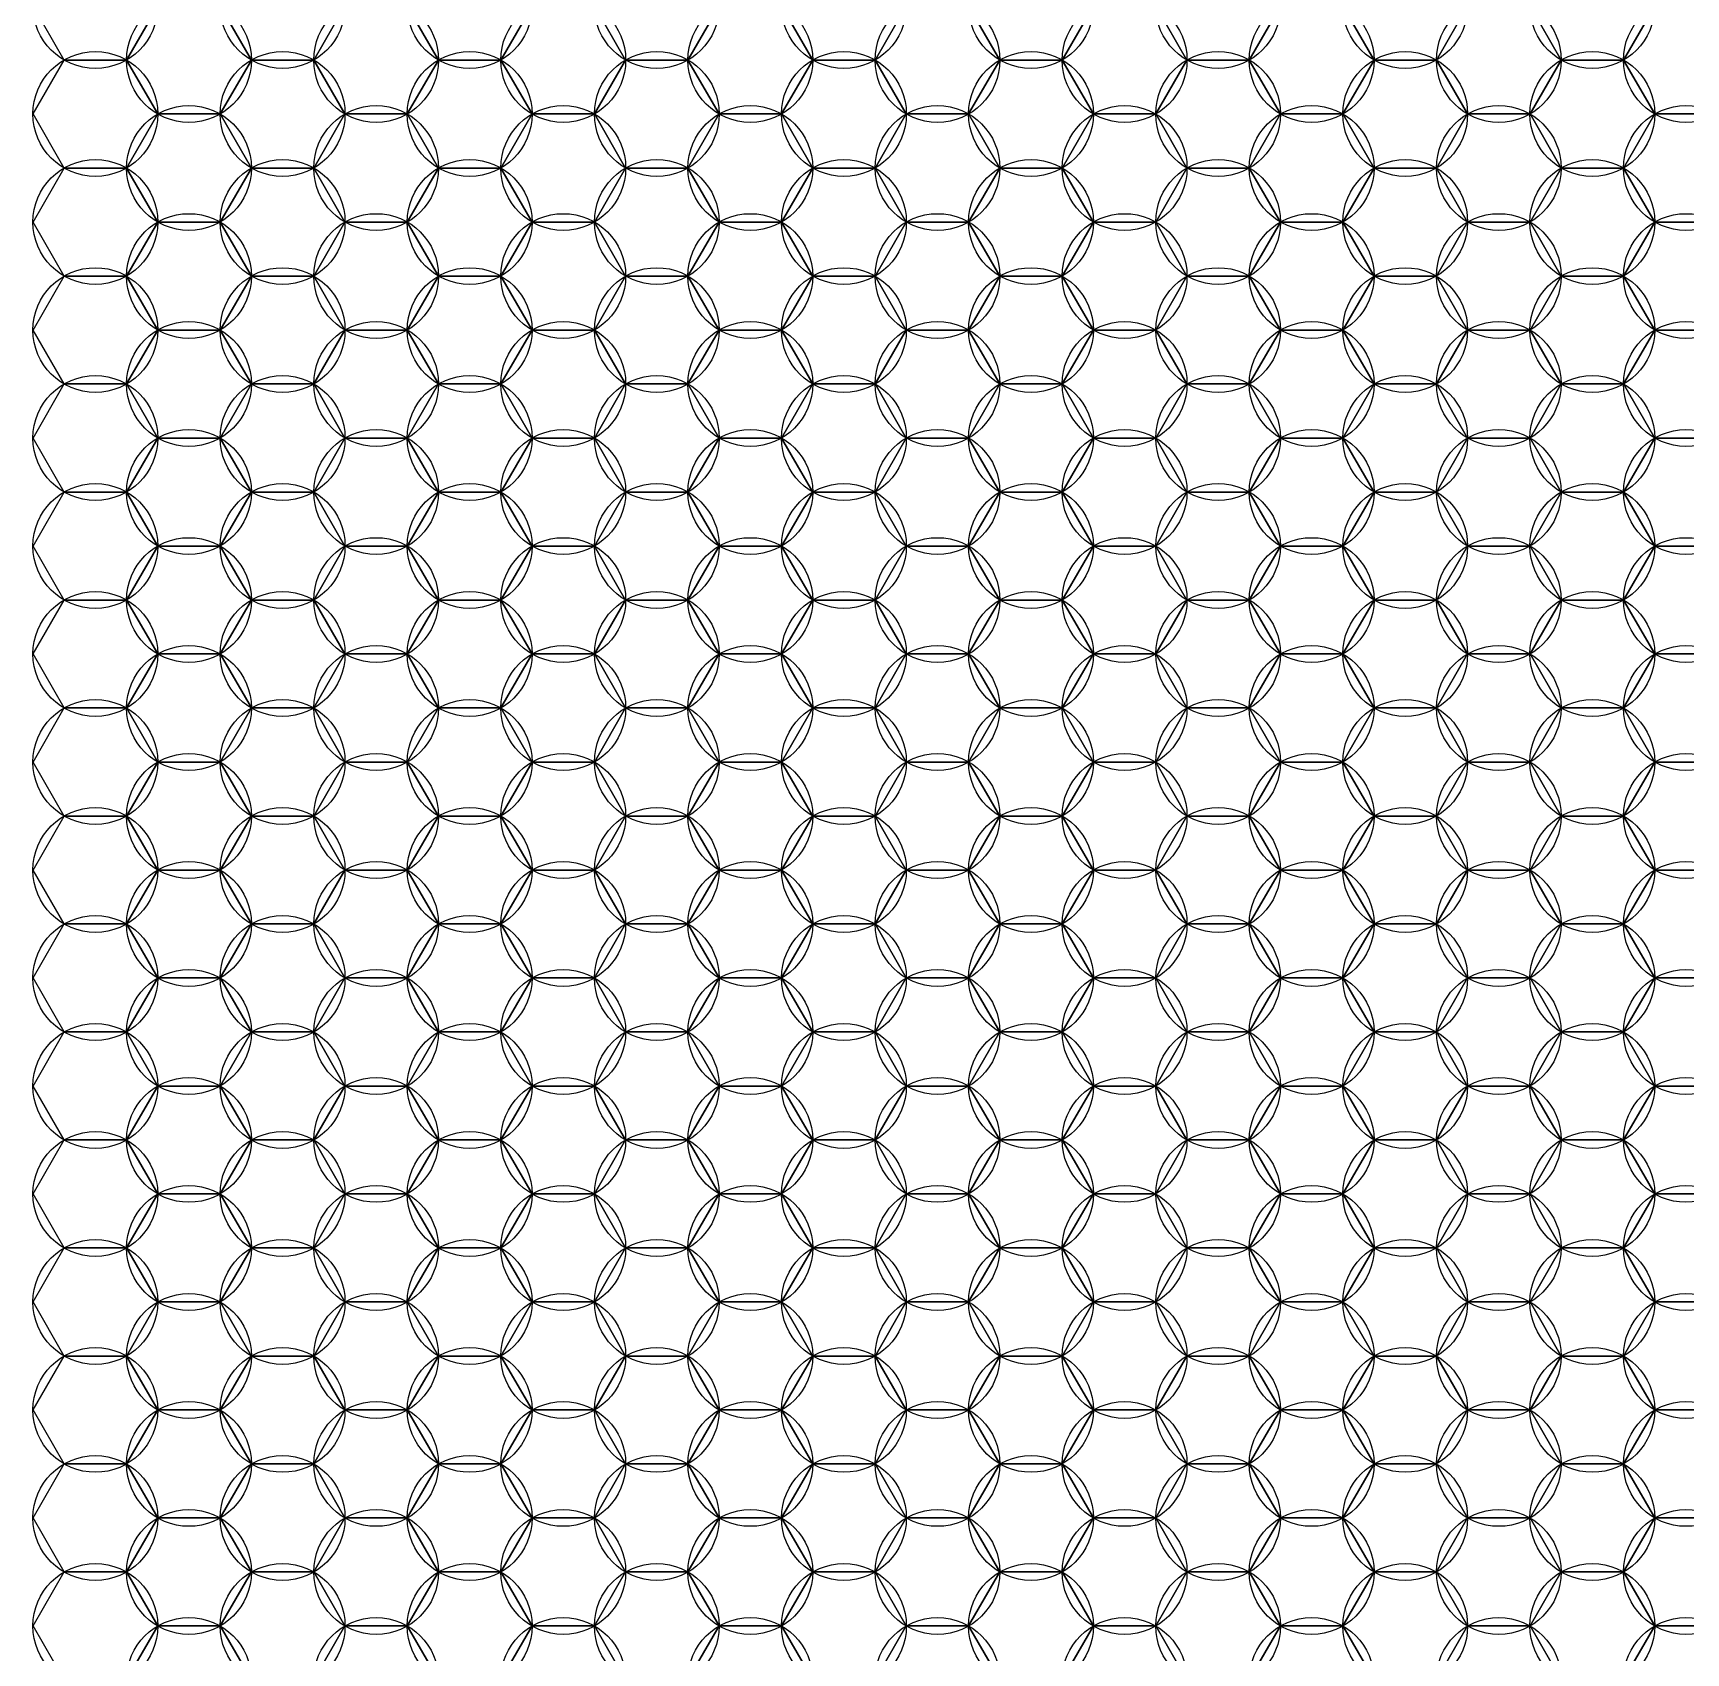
# Model space of a CAD drawing. Header units: millimetres. Extents: x 3015 to 4242, y 456 to 1532.
# Drawn here: x 3893.6 to 4065.5, y 797.1 to 965.6 of the extents above; entities that cross this region are included whole.
import ezdxf

# ---------------------------------------------------------------- set-up
doc = ezdxf.new("R2010")
doc.units = ezdxf.units.MM

msp = doc.modelspace()

# ---------------------------------------------------------------- linework, layer by layer
for points in [[(3893.63, 968.44), (3896.87, 974.06), (3903.36, 974.06), (3906.6, 968.44), (3903.36, 962.82), (3896.87, 962.82)], [(3913.09, 968.44), (3916.33, 974.06), (3922.82, 974.06), (3926.06, 968.44), (3922.82, 962.82), (3916.33, 962.82)], [(3932.55, 968.44), (3935.79, 974.06), (3942.28, 974.06), (3945.52, 968.44), (3942.28, 962.82), (3935.79, 962.82)], [(3952.01, 968.44), (3955.25, 974.06), (3961.74, 974.06), (3964.98, 968.44), (3961.74, 962.82), (3955.25, 962.82)], [(3971.47, 968.44), (3974.71, 974.06), (3981.2, 974.06), (3984.45, 968.44), (3981.2, 962.82), (3974.71, 962.82)], [(3990.93, 968.44), (3994.18, 974.06), (4000.66, 974.06), (4003.91, 968.44), (4000.66, 962.82), (3994.18, 962.82)], [(4010.39, 968.44), (4013.64, 974.06), (4020.12, 974.06), (4023.37, 968.44), (4020.12, 962.82), (4013.64, 962.82)], [(4029.85, 968.44), (4033.1, 974.06), (4039.58, 974.06), (4042.83, 968.44), (4039.58, 962.82), (4033.1, 962.82)], [(4049.32, 968.44), (4052.56, 974.06), (4059.05, 974.06), (4062.29, 968.44), (4059.05, 962.82), (4052.56, 962.82)], [(3903.36, 962.82), (3906.6, 968.44), (3913.09, 968.44), (3916.33, 962.82), (3913.09, 957.21), (3906.6, 957.21)], [(3922.82, 962.82), (3926.06, 968.44), (3932.55, 968.44), (3935.79, 962.82), (3932.55, 957.21), (3926.06, 957.21)], [(3942.28, 962.82), (3945.52, 968.44), (3952.01, 968.44), (3955.25, 962.82), (3952.01, 957.21), (3945.52, 957.21)], [(3961.74, 962.82), (3964.98, 968.44), (3971.47, 968.44), (3974.71, 962.82), (3971.47, 957.21), (3964.98, 957.21)], [(3981.2, 962.82), (3984.45, 968.44), (3990.93, 968.44), (3994.18, 962.82), (3990.93, 957.21), (3984.45, 957.21)], [(4000.66, 962.82), (4003.91, 968.44), (4010.39, 968.44), (4013.64, 962.82), (4010.39, 957.21), (4003.91, 957.21)], [(4020.12, 962.82), (4023.37, 968.44), (4029.85, 968.44), (4033.1, 962.82), (4029.85, 957.21), (4023.37, 957.21)], [(4039.58, 962.82), (4042.83, 968.44), (4049.32, 968.44), (4052.56, 962.82), (4049.32, 957.21), (4042.83, 957.21)], [(4059.05, 962.82), (4062.29, 968.44), (4068.78, 968.44), (4072.02, 962.82), (4068.78, 957.21), (4062.29, 957.21)], [(3893.63, 957.21), (3896.87, 962.82), (3903.36, 962.82), (3906.6, 957.21), (3903.36, 951.59), (3896.87, 951.59)], [(3913.09, 957.21), (3916.33, 962.82), (3922.82, 962.82), (3926.06, 957.21), (3922.82, 951.59), (3916.33, 951.59)], [(3932.55, 957.21), (3935.79, 962.82), (3942.28, 962.82), (3945.52, 957.21), (3942.28, 951.59), (3935.79, 951.59)], [(3952.01, 957.21), (3955.25, 962.82), (3961.74, 962.82), (3964.98, 957.21), (3961.74, 951.59), (3955.25, 951.59)], [(3971.47, 957.21), (3974.71, 962.82), (3981.2, 962.82), (3984.45, 957.21), (3981.2, 951.59), (3974.71, 951.59)], [(3990.93, 957.21), (3994.18, 962.82), (4000.66, 962.82), (4003.91, 957.21), (4000.66, 951.59), (3994.18, 951.59)], [(4010.39, 957.21), (4013.64, 962.82), (4020.12, 962.82), (4023.37, 957.21), (4020.12, 951.59), (4013.64, 951.59)], [(4029.85, 957.21), (4033.1, 962.82), (4039.58, 962.82), (4042.83, 957.21), (4039.58, 951.59), (4033.1, 951.59)], [(4049.32, 957.21), (4052.56, 962.82), (4059.05, 962.82), (4062.29, 957.21), (4059.05, 951.59), (4052.56, 951.59)], [(3903.36, 951.59), (3906.6, 957.21), (3913.09, 957.21), (3916.33, 951.59), (3913.09, 945.97), (3906.6, 945.97)], [(3922.82, 951.59), (3926.06, 957.21), (3932.55, 957.21), (3935.79, 951.59), (3932.55, 945.97), (3926.06, 945.97)], [(3942.28, 951.59), (3945.52, 957.21), (3952.01, 957.21), (3955.25, 951.59), (3952.01, 945.97), (3945.52, 945.97)], [(3961.74, 951.59), (3964.98, 957.21), (3971.47, 957.21), (3974.71, 951.59), (3971.47, 945.97), (3964.98, 945.97)], [(3981.2, 951.59), (3984.45, 957.21), (3990.93, 957.21), (3994.18, 951.59), (3990.93, 945.97), (3984.45, 945.97)], [(4000.66, 951.59), (4003.91, 957.21), (4010.39, 957.21), (4013.64, 951.59), (4010.39, 945.97), (4003.91, 945.97)], [(4020.12, 951.59), (4023.37, 957.21), (4029.85, 957.21), (4033.1, 951.59), (4029.85, 945.97), (4023.37, 945.97)], [(4039.58, 951.59), (4042.83, 957.21), (4049.32, 957.21), (4052.56, 951.59), (4049.32, 945.97), (4042.83, 945.97)], [(4059.05, 951.59), (4062.29, 957.21), (4068.78, 957.21), (4072.02, 951.59), (4068.78, 945.97), (4062.29, 945.97)], [(3893.63, 945.97), (3896.87, 951.59), (3903.36, 951.59), (3906.6, 945.97), (3903.36, 940.35), (3896.87, 940.35)], [(3913.09, 945.97), (3916.33, 951.59), (3922.82, 951.59), (3926.06, 945.97), (3922.82, 940.35), (3916.33, 940.35)], [(3932.55, 945.97), (3935.79, 951.59), (3942.28, 951.59), (3945.52, 945.97), (3942.28, 940.35), (3935.79, 940.35)], [(3952.01, 945.97), (3955.25, 951.59), (3961.74, 951.59), (3964.98, 945.97), (3961.74, 940.35), (3955.25, 940.35)], [(3971.47, 945.97), (3974.71, 951.59), (3981.2, 951.59), (3984.45, 945.97), (3981.2, 940.35), (3974.71, 940.35)], [(3990.93, 945.97), (3994.18, 951.59), (4000.66, 951.59), (4003.91, 945.97), (4000.66, 940.35), (3994.18, 940.35)], [(4010.39, 945.97), (4013.64, 951.59), (4020.12, 951.59), (4023.37, 945.97), (4020.12, 940.35), (4013.64, 940.35)], [(4029.85, 945.97), (4033.1, 951.59), (4039.58, 951.59), (4042.83, 945.97), (4039.58, 940.35), (4033.1, 940.35)], [(4049.32, 945.97), (4052.56, 951.59), (4059.05, 951.59), (4062.29, 945.97), (4059.05, 940.35), (4052.56, 940.35)], [(3903.36, 940.35), (3906.6, 945.97), (3913.09, 945.97), (3916.33, 940.35), (3913.09, 934.73), (3906.6, 934.73)], [(3922.82, 940.35), (3926.06, 945.97), (3932.55, 945.97), (3935.79, 940.35), (3932.55, 934.73), (3926.06, 934.73)], [(3942.28, 940.35), (3945.52, 945.97), (3952.01, 945.97), (3955.25, 940.35), (3952.01, 934.73), (3945.52, 934.73)], [(3961.74, 940.35), (3964.98, 945.97), (3971.47, 945.97), (3974.71, 940.35), (3971.47, 934.73), (3964.98, 934.73)], [(3981.2, 940.35), (3984.45, 945.97), (3990.93, 945.97), (3994.18, 940.35), (3990.93, 934.73), (3984.45, 934.73)], [(4000.66, 940.35), (4003.91, 945.97), (4010.39, 945.97), (4013.64, 940.35), (4010.39, 934.73), (4003.91, 934.73)], [(4020.12, 940.35), (4023.37, 945.97), (4029.85, 945.97), (4033.1, 940.35), (4029.85, 934.73), (4023.37, 934.73)], [(4039.58, 940.35), (4042.83, 945.97), (4049.32, 945.97), (4052.56, 940.35), (4049.32, 934.73), (4042.83, 934.73)], [(4059.05, 940.35), (4062.29, 945.97), (4068.78, 945.97), (4072.02, 940.35), (4068.78, 934.73), (4062.29, 934.73)], [(3893.63, 934.73), (3896.87, 940.35), (3903.36, 940.35), (3906.6, 934.73), (3903.36, 929.12), (3896.87, 929.12)], [(3913.09, 934.73), (3916.33, 940.35), (3922.82, 940.35), (3926.06, 934.73), (3922.82, 929.12), (3916.33, 929.12)], [(3932.55, 934.73), (3935.79, 940.35), (3942.28, 940.35), (3945.52, 934.73), (3942.28, 929.12), (3935.79, 929.12)], [(3952.01, 934.73), (3955.25, 940.35), (3961.74, 940.35), (3964.98, 934.73), (3961.74, 929.12), (3955.25, 929.12)], [(3971.47, 934.73), (3974.71, 940.35), (3981.2, 940.35), (3984.45, 934.73), (3981.2, 929.12), (3974.71, 929.12)], [(3990.93, 934.73), (3994.18, 940.35), (4000.66, 940.35), (4003.91, 934.73), (4000.66, 929.12), (3994.18, 929.12)], [(4010.39, 934.73), (4013.64, 940.35), (4020.12, 940.35), (4023.37, 934.73), (4020.12, 929.12), (4013.64, 929.12)], [(4029.85, 934.73), (4033.1, 940.35), (4039.58, 940.35), (4042.83, 934.73), (4039.58, 929.12), (4033.1, 929.12)], [(4049.32, 934.73), (4052.56, 940.35), (4059.05, 940.35), (4062.29, 934.73), (4059.05, 929.12), (4052.56, 929.12)], [(3903.36, 929.12), (3906.6, 934.73), (3913.09, 934.73), (3916.33, 929.12), (3913.09, 923.5), (3906.6, 923.5)], [(3922.82, 929.12), (3926.06, 934.73), (3932.55, 934.73), (3935.79, 929.12), (3932.55, 923.5), (3926.06, 923.5)], [(3942.28, 929.12), (3945.52, 934.73), (3952.01, 934.73), (3955.25, 929.12), (3952.01, 923.5), (3945.52, 923.5)], [(3961.74, 929.12), (3964.98, 934.73), (3971.47, 934.73), (3974.71, 929.12), (3971.47, 923.5), (3964.98, 923.5)], [(3981.2, 929.12), (3984.45, 934.73), (3990.93, 934.73), (3994.18, 929.12), (3990.93, 923.5), (3984.45, 923.5)], [(4000.66, 929.12), (4003.91, 934.73), (4010.39, 934.73), (4013.64, 929.12), (4010.39, 923.5), (4003.91, 923.5)], [(4020.12, 929.12), (4023.37, 934.73), (4029.85, 934.73), (4033.1, 929.12), (4029.85, 923.5), (4023.37, 923.5)], [(4039.58, 929.12), (4042.83, 934.73), (4049.32, 934.73), (4052.56, 929.12), (4049.32, 923.5), (4042.83, 923.5)], [(4059.05, 929.12), (4062.29, 934.73), (4068.78, 934.73), (4072.02, 929.12), (4068.78, 923.5), (4062.29, 923.5)], [(3893.63, 923.5), (3896.87, 929.12), (3903.36, 929.12), (3906.6, 923.5), (3903.36, 917.88), (3896.87, 917.88)], [(3913.09, 923.5), (3916.33, 929.12), (3922.82, 929.12), (3926.06, 923.5), (3922.82, 917.88), (3916.33, 917.88)], [(3932.55, 923.5), (3935.79, 929.12), (3942.28, 929.12), (3945.52, 923.5), (3942.28, 917.88), (3935.79, 917.88)], [(3952.01, 923.5), (3955.25, 929.12), (3961.74, 929.12), (3964.98, 923.5), (3961.74, 917.88), (3955.25, 917.88)], [(3971.47, 923.5), (3974.71, 929.12), (3981.2, 929.12), (3984.45, 923.5), (3981.2, 917.88), (3974.71, 917.88)], [(3990.93, 923.5), (3994.18, 929.12), (4000.66, 929.12), (4003.91, 923.5), (4000.66, 917.88), (3994.18, 917.88)], [(4010.39, 923.5), (4013.64, 929.12), (4020.12, 929.12), (4023.37, 923.5), (4020.12, 917.88), (4013.64, 917.88)], [(4029.85, 923.5), (4033.1, 929.12), (4039.58, 929.12), (4042.83, 923.5), (4039.58, 917.88), (4033.1, 917.88)], [(4049.32, 923.5), (4052.56, 929.12), (4059.05, 929.12), (4062.29, 923.5), (4059.05, 917.88), (4052.56, 917.88)], [(3903.36, 917.88), (3906.6, 923.5), (3913.09, 923.5), (3916.33, 917.88), (3913.09, 912.26), (3906.6, 912.26)], [(3922.82, 917.88), (3926.06, 923.5), (3932.55, 923.5), (3935.79, 917.88), (3932.55, 912.26), (3926.06, 912.26)], [(3942.28, 917.88), (3945.52, 923.5), (3952.01, 923.5), (3955.25, 917.88), (3952.01, 912.26), (3945.52, 912.26)], [(3961.74, 917.88), (3964.98, 923.5), (3971.47, 923.5), (3974.71, 917.88), (3971.47, 912.26), (3964.98, 912.26)], [(3981.2, 917.88), (3984.45, 923.5), (3990.93, 923.5), (3994.18, 917.88), (3990.93, 912.26), (3984.45, 912.26)], [(4000.66, 917.88), (4003.91, 923.5), (4010.39, 923.5), (4013.64, 917.88), (4010.39, 912.26), (4003.91, 912.26)], [(4020.12, 917.88), (4023.37, 923.5), (4029.85, 923.5), (4033.1, 917.88), (4029.85, 912.26), (4023.37, 912.26)], [(4039.58, 917.88), (4042.83, 923.5), (4049.32, 923.5), (4052.56, 917.88), (4049.32, 912.26), (4042.83, 912.26)], [(4059.05, 917.88), (4062.29, 923.5), (4068.78, 923.5), (4072.02, 917.88), (4068.78, 912.26), (4062.29, 912.26)], [(3893.63, 912.26), (3896.87, 917.88), (3903.36, 917.88), (3906.6, 912.26), (3903.36, 906.64), (3896.87, 906.64)], [(3913.09, 912.26), (3916.33, 917.88), (3922.82, 917.88), (3926.06, 912.26), (3922.82, 906.64), (3916.33, 906.64)], [(3932.55, 912.26), (3935.79, 917.88), (3942.28, 917.88), (3945.52, 912.26), (3942.28, 906.64), (3935.79, 906.64)], [(3952.01, 912.26), (3955.25, 917.88), (3961.74, 917.88), (3964.98, 912.26), (3961.74, 906.64), (3955.25, 906.64)], [(3971.47, 912.26), (3974.71, 917.88), (3981.2, 917.88), (3984.45, 912.26), (3981.2, 906.64), (3974.71, 906.64)], [(3990.93, 912.26), (3994.18, 917.88), (4000.66, 917.88), (4003.91, 912.26), (4000.66, 906.64), (3994.18, 906.64)], [(4010.39, 912.26), (4013.64, 917.88), (4020.12, 917.88), (4023.37, 912.26), (4020.12, 906.64), (4013.64, 906.64)], [(4029.85, 912.26), (4033.1, 917.88), (4039.58, 917.88), (4042.83, 912.26), (4039.58, 906.64), (4033.1, 906.64)], [(4049.32, 912.26), (4052.56, 917.88), (4059.05, 917.88), (4062.29, 912.26), (4059.05, 906.64), (4052.56, 906.64)], [(3903.36, 906.64), (3906.6, 912.26), (3913.09, 912.26), (3916.33, 906.64), (3913.09, 901.03), (3906.6, 901.03)], [(3922.82, 906.64), (3926.06, 912.26), (3932.55, 912.26), (3935.79, 906.64), (3932.55, 901.03), (3926.06, 901.03)], [(3942.28, 906.64), (3945.52, 912.26), (3952.01, 912.26), (3955.25, 906.64), (3952.01, 901.03), (3945.52, 901.03)], [(3961.74, 906.64), (3964.98, 912.26), (3971.47, 912.26), (3974.71, 906.64), (3971.47, 901.03), (3964.98, 901.03)], [(3981.2, 906.64), (3984.45, 912.26), (3990.93, 912.26), (3994.18, 906.64), (3990.93, 901.03), (3984.45, 901.03)], [(4000.66, 906.64), (4003.91, 912.26), (4010.39, 912.26), (4013.64, 906.64), (4010.39, 901.03), (4003.91, 901.03)], [(4020.12, 906.64), (4023.37, 912.26), (4029.85, 912.26), (4033.1, 906.64), (4029.85, 901.03), (4023.37, 901.03)], [(4039.58, 906.64), (4042.83, 912.26), (4049.32, 912.26), (4052.56, 906.64), (4049.32, 901.03), (4042.83, 901.03)], [(4059.05, 906.64), (4062.29, 912.26), (4068.78, 912.26), (4072.02, 906.64), (4068.78, 901.03), (4062.29, 901.03)], [(3893.63, 901.03), (3896.87, 906.64), (3903.36, 906.64), (3906.6, 901.03), (3903.36, 895.41), (3896.87, 895.41)], [(3913.09, 901.03), (3916.33, 906.64), (3922.82, 906.64), (3926.06, 901.03), (3922.82, 895.41), (3916.33, 895.41)], [(3932.55, 901.03), (3935.79, 906.64), (3942.28, 906.64), (3945.52, 901.03), (3942.28, 895.41), (3935.79, 895.41)], [(3952.01, 901.03), (3955.25, 906.64), (3961.74, 906.64), (3964.98, 901.03), (3961.74, 895.41), (3955.25, 895.41)], [(3971.47, 901.03), (3974.71, 906.64), (3981.2, 906.64), (3984.45, 901.03), (3981.2, 895.41), (3974.71, 895.41)], [(3990.93, 901.03), (3994.18, 906.64), (4000.66, 906.64), (4003.91, 901.03), (4000.66, 895.41), (3994.18, 895.41)], [(4010.39, 901.03), (4013.64, 906.64), (4020.12, 906.64), (4023.37, 901.03), (4020.12, 895.41), (4013.64, 895.41)], [(4029.85, 901.03), (4033.1, 906.64), (4039.58, 906.64), (4042.83, 901.03), (4039.58, 895.41), (4033.1, 895.41)], [(4049.32, 901.03), (4052.56, 906.64), (4059.05, 906.64), (4062.29, 901.03), (4059.05, 895.41), (4052.56, 895.41)], [(3903.36, 895.41), (3906.6, 901.03), (3913.09, 901.03), (3916.33, 895.41), (3913.09, 889.79), (3906.6, 889.79)], [(3922.82, 895.41), (3926.06, 901.03), (3932.55, 901.03), (3935.79, 895.41), (3932.55, 889.79), (3926.06, 889.79)], [(3942.28, 895.41), (3945.52, 901.03), (3952.01, 901.03), (3955.25, 895.41), (3952.01, 889.79), (3945.52, 889.79)], [(3961.74, 895.41), (3964.98, 901.03), (3971.47, 901.03), (3974.71, 895.41), (3971.47, 889.79), (3964.98, 889.79)], [(3981.2, 895.41), (3984.45, 901.03), (3990.93, 901.03), (3994.18, 895.41), (3990.93, 889.79), (3984.45, 889.79)], [(4000.66, 895.41), (4003.91, 901.03), (4010.39, 901.03), (4013.64, 895.41), (4010.39, 889.79), (4003.91, 889.79)], [(4020.12, 895.41), (4023.37, 901.03), (4029.85, 901.03), (4033.1, 895.41), (4029.85, 889.79), (4023.37, 889.79)], [(4039.58, 895.41), (4042.83, 901.03), (4049.32, 901.03), (4052.56, 895.41), (4049.32, 889.79), (4042.83, 889.79)], [(4059.05, 895.41), (4062.29, 901.03), (4068.78, 901.03), (4072.02, 895.41), (4068.78, 889.79), (4062.29, 889.79)], [(3893.63, 889.79), (3896.87, 895.41), (3903.36, 895.41), (3906.6, 889.79), (3903.36, 884.17), (3896.87, 884.17)], [(3913.09, 889.79), (3916.33, 895.41), (3922.82, 895.41), (3926.06, 889.79), (3922.82, 884.17), (3916.33, 884.17)], [(3932.55, 889.79), (3935.79, 895.41), (3942.28, 895.41), (3945.52, 889.79), (3942.28, 884.17), (3935.79, 884.17)], [(3952.01, 889.79), (3955.25, 895.41), (3961.74, 895.41), (3964.98, 889.79), (3961.74, 884.17), (3955.25, 884.17)], [(3971.47, 889.79), (3974.71, 895.41), (3981.2, 895.41), (3984.45, 889.79), (3981.2, 884.17), (3974.71, 884.17)], [(3990.93, 889.79), (3994.18, 895.41), (4000.66, 895.41), (4003.91, 889.79), (4000.66, 884.17), (3994.18, 884.17)], [(4010.39, 889.79), (4013.64, 895.41), (4020.12, 895.41), (4023.37, 889.79), (4020.12, 884.17), (4013.64, 884.17)], [(4029.85, 889.79), (4033.1, 895.41), (4039.58, 895.41), (4042.83, 889.79), (4039.58, 884.17), (4033.1, 884.17)], [(4049.32, 889.79), (4052.56, 895.41), (4059.05, 895.41), (4062.29, 889.79), (4059.05, 884.17), (4052.56, 884.17)], [(3903.36, 884.17), (3906.6, 889.79), (3913.09, 889.79), (3916.33, 884.17), (3913.09, 878.55), (3906.6, 878.55)], [(3922.82, 884.17), (3926.06, 889.79), (3932.55, 889.79), (3935.79, 884.17), (3932.55, 878.55), (3926.06, 878.55)], [(3942.28, 884.17), (3945.52, 889.79), (3952.01, 889.79), (3955.25, 884.17), (3952.01, 878.55), (3945.52, 878.55)], [(3961.74, 884.17), (3964.98, 889.79), (3971.47, 889.79), (3974.71, 884.17), (3971.47, 878.55), (3964.98, 878.55)], [(3981.2, 884.17), (3984.45, 889.79), (3990.93, 889.79), (3994.18, 884.17), (3990.93, 878.55), (3984.45, 878.55)], [(4000.66, 884.17), (4003.91, 889.79), (4010.39, 889.79), (4013.64, 884.17), (4010.39, 878.55), (4003.91, 878.55)], [(4020.12, 884.17), (4023.37, 889.79), (4029.85, 889.79), (4033.1, 884.17), (4029.85, 878.55), (4023.37, 878.55)], [(4039.58, 884.17), (4042.83, 889.79), (4049.32, 889.79), (4052.56, 884.17), (4049.32, 878.55), (4042.83, 878.55)], [(4059.05, 884.17), (4062.29, 889.79), (4068.78, 889.79), (4072.02, 884.17), (4068.78, 878.55), (4062.29, 878.55)], [(3893.63, 878.55), (3896.87, 884.17), (3903.36, 884.17), (3906.6, 878.55), (3903.36, 872.94), (3896.87, 872.94)], [(3913.09, 878.55), (3916.33, 884.17), (3922.82, 884.17), (3926.06, 878.55), (3922.82, 872.94), (3916.33, 872.94)], [(3932.55, 878.55), (3935.79, 884.17), (3942.28, 884.17), (3945.52, 878.55), (3942.28, 872.94), (3935.79, 872.94)], [(3952.01, 878.55), (3955.25, 884.17), (3961.74, 884.17), (3964.98, 878.55), (3961.74, 872.94), (3955.25, 872.94)], [(3971.47, 878.55), (3974.71, 884.17), (3981.2, 884.17), (3984.45, 878.55), (3981.2, 872.94), (3974.71, 872.94)], [(3990.93, 878.55), (3994.18, 884.17), (4000.66, 884.17), (4003.91, 878.55), (4000.66, 872.94), (3994.18, 872.94)], [(4010.39, 878.55), (4013.64, 884.17), (4020.12, 884.17), (4023.37, 878.55), (4020.12, 872.94), (4013.64, 872.94)], [(4029.85, 878.55), (4033.1, 884.17), (4039.58, 884.17), (4042.83, 878.55), (4039.58, 872.94), (4033.1, 872.94)], [(4049.32, 878.55), (4052.56, 884.17), (4059.05, 884.17), (4062.29, 878.55), (4059.05, 872.94), (4052.56, 872.94)], [(3903.36, 872.94), (3906.6, 878.55), (3913.09, 878.55), (3916.33, 872.94), (3913.09, 867.32), (3906.6, 867.32)], [(3922.82, 872.94), (3926.06, 878.55), (3932.55, 878.55), (3935.79, 872.94), (3932.55, 867.32), (3926.06, 867.32)], [(3942.28, 872.94), (3945.52, 878.55), (3952.01, 878.55), (3955.25, 872.94), (3952.01, 867.32), (3945.52, 867.32)], [(3961.74, 872.94), (3964.98, 878.55), (3971.47, 878.55), (3974.71, 872.94), (3971.47, 867.32), (3964.98, 867.32)], [(3981.2, 872.94), (3984.45, 878.55), (3990.93, 878.55), (3994.18, 872.94), (3990.93, 867.32), (3984.45, 867.32)], [(4000.66, 872.94), (4003.91, 878.55), (4010.39, 878.55), (4013.64, 872.94), (4010.39, 867.32), (4003.91, 867.32)], [(4020.12, 872.94), (4023.37, 878.55), (4029.85, 878.55), (4033.1, 872.94), (4029.85, 867.32), (4023.37, 867.32)], [(4039.58, 872.94), (4042.83, 878.55), (4049.32, 878.55), (4052.56, 872.94), (4049.32, 867.32), (4042.83, 867.32)], [(4059.05, 872.94), (4062.29, 878.55), (4068.78, 878.55), (4072.02, 872.94), (4068.78, 867.32), (4062.29, 867.32)], [(3893.63, 867.32), (3896.87, 872.94), (3903.36, 872.94), (3906.6, 867.32), (3903.36, 861.7), (3896.87, 861.7)], [(3913.09, 867.32), (3916.33, 872.94), (3922.82, 872.94), (3926.06, 867.32), (3922.82, 861.7), (3916.33, 861.7)], [(3932.55, 867.32), (3935.79, 872.94), (3942.28, 872.94), (3945.52, 867.32), (3942.28, 861.7), (3935.79, 861.7)], [(3952.01, 867.32), (3955.25, 872.94), (3961.74, 872.94), (3964.98, 867.32), (3961.74, 861.7), (3955.25, 861.7)], [(3971.47, 867.32), (3974.71, 872.94), (3981.2, 872.94), (3984.45, 867.32), (3981.2, 861.7), (3974.71, 861.7)], [(3990.93, 867.32), (3994.18, 872.94), (4000.66, 872.94), (4003.91, 867.32), (4000.66, 861.7), (3994.18, 861.7)], [(4010.39, 867.32), (4013.64, 872.94), (4020.12, 872.94), (4023.37, 867.32), (4020.12, 861.7), (4013.64, 861.7)], [(4029.85, 867.32), (4033.1, 872.94), (4039.58, 872.94), (4042.83, 867.32), (4039.58, 861.7), (4033.1, 861.7)], [(4049.32, 867.32), (4052.56, 872.94), (4059.05, 872.94), (4062.29, 867.32), (4059.05, 861.7), (4052.56, 861.7)], [(3903.36, 861.7), (3906.6, 867.32), (3913.09, 867.32), (3916.33, 861.7), (3913.09, 856.08), (3906.6, 856.08)], [(3922.82, 861.7), (3926.06, 867.32), (3932.55, 867.32), (3935.79, 861.7), (3932.55, 856.08), (3926.06, 856.08)], [(3942.28, 861.7), (3945.52, 867.32), (3952.01, 867.32), (3955.25, 861.7), (3952.01, 856.08), (3945.52, 856.08)], [(3961.74, 861.7), (3964.98, 867.32), (3971.47, 867.32), (3974.71, 861.7), (3971.47, 856.08), (3964.98, 856.08)], [(3981.2, 861.7), (3984.45, 867.32), (3990.93, 867.32), (3994.18, 861.7), (3990.93, 856.08), (3984.45, 856.08)], [(4000.66, 861.7), (4003.91, 867.32), (4010.39, 867.32), (4013.64, 861.7), (4010.39, 856.08), (4003.91, 856.08)], [(4020.12, 861.7), (4023.37, 867.32), (4029.85, 867.32), (4033.1, 861.7), (4029.85, 856.08), (4023.37, 856.08)], [(4039.58, 861.7), (4042.83, 867.32), (4049.32, 867.32), (4052.56, 861.7), (4049.32, 856.08), (4042.83, 856.08)], [(4059.05, 861.7), (4062.29, 867.32), (4068.78, 867.32), (4072.02, 861.7), (4068.78, 856.08), (4062.29, 856.08)], [(3893.63, 856.08), (3896.87, 861.7), (3903.36, 861.7), (3906.6, 856.08), (3903.36, 850.47), (3896.87, 850.47)], [(3913.09, 856.08), (3916.33, 861.7), (3922.82, 861.7), (3926.06, 856.08), (3922.82, 850.47), (3916.33, 850.47)], [(3932.55, 856.08), (3935.79, 861.7), (3942.28, 861.7), (3945.52, 856.08), (3942.28, 850.47), (3935.79, 850.47)], [(3952.01, 856.08), (3955.25, 861.7), (3961.74, 861.7), (3964.98, 856.08), (3961.74, 850.47), (3955.25, 850.47)], [(3971.47, 856.08), (3974.71, 861.7), (3981.2, 861.7), (3984.45, 856.08), (3981.2, 850.47), (3974.71, 850.47)], [(3990.93, 856.08), (3994.18, 861.7), (4000.66, 861.7), (4003.91, 856.08), (4000.66, 850.47), (3994.18, 850.47)], [(4010.39, 856.08), (4013.64, 861.7), (4020.12, 861.7), (4023.37, 856.08), (4020.12, 850.47), (4013.64, 850.47)], [(4029.85, 856.08), (4033.1, 861.7), (4039.58, 861.7), (4042.83, 856.08), (4039.58, 850.47), (4033.1, 850.47)], [(4049.32, 856.08), (4052.56, 861.7), (4059.05, 861.7), (4062.29, 856.08), (4059.05, 850.47), (4052.56, 850.47)], [(3903.36, 850.47), (3906.6, 856.08), (3913.09, 856.08), (3916.33, 850.47), (3913.09, 844.85), (3906.6, 844.85)], [(3922.82, 850.47), (3926.06, 856.08), (3932.55, 856.08), (3935.79, 850.47), (3932.55, 844.85), (3926.06, 844.85)], [(3942.28, 850.47), (3945.52, 856.08), (3952.01, 856.08), (3955.25, 850.47), (3952.01, 844.85), (3945.52, 844.85)], [(3961.74, 850.47), (3964.98, 856.08), (3971.47, 856.08), (3974.71, 850.47), (3971.47, 844.85), (3964.98, 844.85)], [(3981.2, 850.47), (3984.45, 856.08), (3990.93, 856.08), (3994.18, 850.47), (3990.93, 844.85), (3984.45, 844.85)], [(4000.66, 850.47), (4003.91, 856.08), (4010.39, 856.08), (4013.64, 850.47), (4010.39, 844.85), (4003.91, 844.85)], [(4020.12, 850.47), (4023.37, 856.08), (4029.85, 856.08), (4033.1, 850.47), (4029.85, 844.85), (4023.37, 844.85)], [(4039.58, 850.47), (4042.83, 856.08), (4049.32, 856.08), (4052.56, 850.47), (4049.32, 844.85), (4042.83, 844.85)], [(4059.05, 850.47), (4062.29, 856.08), (4068.78, 856.08), (4072.02, 850.47), (4068.78, 844.85), (4062.29, 844.85)], [(3893.63, 844.85), (3896.87, 850.47), (3903.36, 850.47), (3906.6, 844.85), (3903.36, 839.23), (3896.87, 839.23)], [(3913.09, 844.85), (3916.33, 850.47), (3922.82, 850.47), (3926.06, 844.85), (3922.82, 839.23), (3916.33, 839.23)], [(3932.55, 844.85), (3935.79, 850.47), (3942.28, 850.47), (3945.52, 844.85), (3942.28, 839.23), (3935.79, 839.23)], [(3952.01, 844.85), (3955.25, 850.47), (3961.74, 850.47), (3964.98, 844.85), (3961.74, 839.23), (3955.25, 839.23)], [(3971.47, 844.85), (3974.71, 850.47), (3981.2, 850.47), (3984.45, 844.85), (3981.2, 839.23), (3974.71, 839.23)], [(3990.93, 844.85), (3994.18, 850.47), (4000.66, 850.47), (4003.91, 844.85), (4000.66, 839.23), (3994.18, 839.23)], [(4010.39, 844.85), (4013.64, 850.47), (4020.12, 850.47), (4023.37, 844.85), (4020.12, 839.23), (4013.64, 839.23)], [(4029.85, 844.85), (4033.1, 850.47), (4039.58, 850.47), (4042.83, 844.85), (4039.58, 839.23), (4033.1, 839.23)], [(4049.32, 844.85), (4052.56, 850.47), (4059.05, 850.47), (4062.29, 844.85), (4059.05, 839.23), (4052.56, 839.23)], [(3903.36, 839.23), (3906.6, 844.85), (3913.09, 844.85), (3916.33, 839.23), (3913.09, 833.61), (3906.6, 833.61)], [(3922.82, 839.23), (3926.06, 844.85), (3932.55, 844.85), (3935.79, 839.23), (3932.55, 833.61), (3926.06, 833.61)], [(3942.28, 839.23), (3945.52, 844.85), (3952.01, 844.85), (3955.25, 839.23), (3952.01, 833.61), (3945.52, 833.61)], [(3961.74, 839.23), (3964.98, 844.85), (3971.47, 844.85), (3974.71, 839.23), (3971.47, 833.61), (3964.98, 833.61)], [(3981.2, 839.23), (3984.45, 844.85), (3990.93, 844.85), (3994.18, 839.23), (3990.93, 833.61), (3984.45, 833.61)], [(4000.66, 839.23), (4003.91, 844.85), (4010.39, 844.85), (4013.64, 839.23), (4010.39, 833.61), (4003.91, 833.61)], [(4020.12, 839.23), (4023.37, 844.85), (4029.85, 844.85), (4033.1, 839.23), (4029.85, 833.61), (4023.37, 833.61)], [(4039.58, 839.23), (4042.83, 844.85), (4049.32, 844.85), (4052.56, 839.23), (4049.32, 833.61), (4042.83, 833.61)], [(4059.05, 839.23), (4062.29, 844.85), (4068.78, 844.85), (4072.02, 839.23), (4068.78, 833.61), (4062.29, 833.61)], [(3893.63, 833.61), (3896.87, 839.23), (3903.36, 839.23), (3906.6, 833.61), (3903.36, 827.99), (3896.87, 827.99)], [(3913.09, 833.61), (3916.33, 839.23), (3922.82, 839.23), (3926.06, 833.61), (3922.82, 827.99), (3916.33, 827.99)], [(3932.55, 833.61), (3935.79, 839.23), (3942.28, 839.23), (3945.52, 833.61), (3942.28, 827.99), (3935.79, 827.99)], [(3952.01, 833.61), (3955.25, 839.23), (3961.74, 839.23), (3964.98, 833.61), (3961.74, 827.99), (3955.25, 827.99)], [(3971.47, 833.61), (3974.71, 839.23), (3981.2, 839.23), (3984.45, 833.61), (3981.2, 827.99), (3974.71, 827.99)], [(3990.93, 833.61), (3994.18, 839.23), (4000.66, 839.23), (4003.91, 833.61), (4000.66, 827.99), (3994.18, 827.99)], [(4010.39, 833.61), (4013.64, 839.23), (4020.12, 839.23), (4023.37, 833.61), (4020.12, 827.99), (4013.64, 827.99)], [(4029.85, 833.61), (4033.1, 839.23), (4039.58, 839.23), (4042.83, 833.61), (4039.58, 827.99), (4033.1, 827.99)], [(4049.32, 833.61), (4052.56, 839.23), (4059.05, 839.23), (4062.29, 833.61), (4059.05, 827.99), (4052.56, 827.99)], [(3903.36, 827.99), (3906.6, 833.61), (3913.09, 833.61), (3916.33, 827.99), (3913.09, 822.38), (3906.6, 822.38)], [(3922.82, 827.99), (3926.06, 833.61), (3932.55, 833.61), (3935.79, 827.99), (3932.55, 822.38), (3926.06, 822.38)], [(3942.28, 827.99), (3945.52, 833.61), (3952.01, 833.61), (3955.25, 827.99), (3952.01, 822.38), (3945.52, 822.38)], [(3961.74, 827.99), (3964.98, 833.61), (3971.47, 833.61), (3974.71, 827.99), (3971.47, 822.38), (3964.98, 822.38)], [(3981.2, 827.99), (3984.45, 833.61), (3990.93, 833.61), (3994.18, 827.99), (3990.93, 822.38), (3984.45, 822.38)], [(4000.66, 827.99), (4003.91, 833.61), (4010.39, 833.61), (4013.64, 827.99), (4010.39, 822.38), (4003.91, 822.38)], [(4020.12, 827.99), (4023.37, 833.61), (4029.85, 833.61), (4033.1, 827.99), (4029.85, 822.38), (4023.37, 822.38)], [(4039.58, 827.99), (4042.83, 833.61), (4049.32, 833.61), (4052.56, 827.99), (4049.32, 822.38), (4042.83, 822.38)], [(4059.05, 827.99), (4062.29, 833.61), (4068.78, 833.61), (4072.02, 827.99), (4068.78, 822.38), (4062.29, 822.38)], [(3893.63, 822.38), (3896.87, 827.99), (3903.36, 827.99), (3906.6, 822.38), (3903.36, 816.76), (3896.87, 816.76)], [(3913.09, 822.38), (3916.33, 827.99), (3922.82, 827.99), (3926.06, 822.38), (3922.82, 816.76), (3916.33, 816.76)], [(3932.55, 822.38), (3935.79, 827.99), (3942.28, 827.99), (3945.52, 822.38), (3942.28, 816.76), (3935.79, 816.76)], [(3952.01, 822.38), (3955.25, 827.99), (3961.74, 827.99), (3964.98, 822.38), (3961.74, 816.76), (3955.25, 816.76)], [(3971.47, 822.38), (3974.71, 827.99), (3981.2, 827.99), (3984.45, 822.38), (3981.2, 816.76), (3974.71, 816.76)], [(3990.93, 822.38), (3994.18, 827.99), (4000.66, 827.99), (4003.91, 822.38), (4000.66, 816.76), (3994.18, 816.76)], [(4010.39, 822.38), (4013.64, 827.99), (4020.12, 827.99), (4023.37, 822.38), (4020.12, 816.76), (4013.64, 816.76)], [(4029.85, 822.38), (4033.1, 827.99), (4039.58, 827.99), (4042.83, 822.38), (4039.58, 816.76), (4033.1, 816.76)], [(4049.32, 822.38), (4052.56, 827.99), (4059.05, 827.99), (4062.29, 822.38), (4059.05, 816.76), (4052.56, 816.76)], [(3903.36, 816.76), (3906.6, 822.38), (3913.09, 822.38), (3916.33, 816.76), (3913.09, 811.14), (3906.6, 811.14)], [(3922.82, 816.76), (3926.06, 822.38), (3932.55, 822.38), (3935.79, 816.76), (3932.55, 811.14), (3926.06, 811.14)], [(3942.28, 816.76), (3945.52, 822.38), (3952.01, 822.38), (3955.25, 816.76), (3952.01, 811.14), (3945.52, 811.14)], [(3961.74, 816.76), (3964.98, 822.38), (3971.47, 822.38), (3974.71, 816.76), (3971.47, 811.14), (3964.98, 811.14)], [(3981.2, 816.76), (3984.45, 822.38), (3990.93, 822.38), (3994.18, 816.76), (3990.93, 811.14), (3984.45, 811.14)], [(4000.66, 816.76), (4003.91, 822.38), (4010.39, 822.38), (4013.64, 816.76), (4010.39, 811.14), (4003.91, 811.14)], [(4020.12, 816.76), (4023.37, 822.38), (4029.85, 822.38), (4033.1, 816.76), (4029.85, 811.14), (4023.37, 811.14)], [(4039.58, 816.76), (4042.83, 822.38), (4049.32, 822.38), (4052.56, 816.76), (4049.32, 811.14), (4042.83, 811.14)], [(4059.05, 816.76), (4062.29, 822.38), (4068.78, 822.38), (4072.02, 816.76), (4068.78, 811.14), (4062.29, 811.14)], [(3893.63, 811.14), (3896.87, 816.76), (3903.36, 816.76), (3906.6, 811.14), (3903.36, 805.52), (3896.87, 805.52)], [(3913.09, 811.14), (3916.33, 816.76), (3922.82, 816.76), (3926.06, 811.14), (3922.82, 805.52), (3916.33, 805.52)], [(3932.55, 811.14), (3935.79, 816.76), (3942.28, 816.76), (3945.52, 811.14), (3942.28, 805.52), (3935.79, 805.52)], [(3952.01, 811.14), (3955.25, 816.76), (3961.74, 816.76), (3964.98, 811.14), (3961.74, 805.52), (3955.25, 805.52)], [(3971.47, 811.14), (3974.71, 816.76), (3981.2, 816.76), (3984.45, 811.14), (3981.2, 805.52), (3974.71, 805.52)], [(3990.93, 811.14), (3994.18, 816.76), (4000.66, 816.76), (4003.91, 811.14), (4000.66, 805.52), (3994.18, 805.52)], [(4010.39, 811.14), (4013.64, 816.76), (4020.12, 816.76), (4023.37, 811.14), (4020.12, 805.52), (4013.64, 805.52)], [(4029.85, 811.14), (4033.1, 816.76), (4039.58, 816.76), (4042.83, 811.14), (4039.58, 805.52), (4033.1, 805.52)], [(4049.32, 811.14), (4052.56, 816.76), (4059.05, 816.76), (4062.29, 811.14), (4059.05, 805.52), (4052.56, 805.52)], [(3903.36, 805.52), (3906.6, 811.14), (3913.09, 811.14), (3916.33, 805.52), (3913.09, 799.9), (3906.6, 799.9)], [(3922.82, 805.52), (3926.06, 811.14), (3932.55, 811.14), (3935.79, 805.52), (3932.55, 799.9), (3926.06, 799.9)], [(3942.28, 805.52), (3945.52, 811.14), (3952.01, 811.14), (3955.25, 805.52), (3952.01, 799.9), (3945.52, 799.9)], [(3961.74, 805.52), (3964.98, 811.14), (3971.47, 811.14), (3974.71, 805.52), (3971.47, 799.9), (3964.98, 799.9)], [(3981.2, 805.52), (3984.45, 811.14), (3990.93, 811.14), (3994.18, 805.52), (3990.93, 799.9), (3984.45, 799.9)], [(4000.66, 805.52), (4003.91, 811.14), (4010.39, 811.14), (4013.64, 805.52), (4010.39, 799.9), (4003.91, 799.9)], [(4020.12, 805.52), (4023.37, 811.14), (4029.85, 811.14), (4033.1, 805.52), (4029.85, 799.9), (4023.37, 799.9)], [(4039.58, 805.52), (4042.83, 811.14), (4049.32, 811.14), (4052.56, 805.52), (4049.32, 799.9), (4042.83, 799.9)], [(4059.05, 805.52), (4062.29, 811.14), (4068.78, 811.14), (4072.02, 805.52), (4068.78, 799.9), (4062.29, 799.9)], [(3893.63, 799.9), (3896.87, 805.52), (3903.36, 805.52), (3906.6, 799.9), (3903.36, 794.29), (3896.87, 794.29)], [(3913.09, 799.9), (3916.33, 805.52), (3922.82, 805.52), (3926.06, 799.9), (3922.82, 794.29), (3916.33, 794.29)], [(3932.55, 799.9), (3935.79, 805.52), (3942.28, 805.52), (3945.52, 799.9), (3942.28, 794.29), (3935.79, 794.29)], [(3952.01, 799.9), (3955.25, 805.52), (3961.74, 805.52), (3964.98, 799.9), (3961.74, 794.29), (3955.25, 794.29)], [(3971.47, 799.9), (3974.71, 805.52), (3981.2, 805.52), (3984.45, 799.9), (3981.2, 794.29), (3974.71, 794.29)], [(3990.93, 799.9), (3994.18, 805.52), (4000.66, 805.52), (4003.91, 799.9), (4000.66, 794.29), (3994.18, 794.29)], [(4010.39, 799.9), (4013.64, 805.52), (4020.12, 805.52), (4023.37, 799.9), (4020.12, 794.29), (4013.64, 794.29)], [(4029.85, 799.9), (4033.1, 805.52), (4039.58, 805.52), (4042.83, 799.9), (4039.58, 794.29), (4033.1, 794.29)], [(4049.32, 799.9), (4052.56, 805.52), (4059.05, 805.52), (4062.29, 799.9), (4059.05, 794.29), (4052.56, 794.29)], [(3903.36, 794.29), (3906.6, 799.9), (3913.09, 799.9), (3916.33, 794.29), (3913.09, 788.67), (3906.6, 788.67)], [(3922.82, 794.29), (3926.06, 799.9), (3932.55, 799.9), (3935.79, 794.29), (3932.55, 788.67), (3926.06, 788.67)], [(3942.28, 794.29), (3945.52, 799.9), (3952.01, 799.9), (3955.25, 794.29), (3952.01, 788.67), (3945.52, 788.67)], [(3961.74, 794.29), (3964.98, 799.9), (3971.47, 799.9), (3974.71, 794.29), (3971.47, 788.67), (3964.98, 788.67)], [(3981.2, 794.29), (3984.45, 799.9), (3990.93, 799.9), (3994.18, 794.29), (3990.93, 788.67), (3984.45, 788.67)], [(4000.66, 794.29), (4003.91, 799.9), (4010.39, 799.9), (4013.64, 794.29), (4010.39, 788.67), (4003.91, 788.67)], [(4020.12, 794.29), (4023.37, 799.9), (4029.85, 799.9), (4033.1, 794.29), (4029.85, 788.67), (4023.37, 788.67)], [(4039.58, 794.29), (4042.83, 799.9), (4049.32, 799.9), (4052.56, 794.29), (4049.32, 788.67), (4042.83, 788.67)], [(4059.05, 794.29), (4062.29, 799.9), (4068.78, 799.9), (4072.02, 794.29), (4068.78, 788.67), (4062.29, 788.67)]]:
    msp.add_lwpolyline(points, close=True)
for centre in [(3900.11, 968.44), (3919.58, 968.44), (3939.04, 968.44), (3958.5, 968.44), (3977.96, 968.44), (3997.42, 968.44), (4016.88, 968.44), (4036.34, 968.44), (4055.8, 968.44), (3909.84, 962.82), (3929.31, 962.82), (3948.77, 962.82), (3968.23, 962.82), (3987.69, 962.82), (4007.15, 962.82), (4026.61, 962.82), (4046.07, 962.82), (4065.53, 962.82), (3900.11, 957.21), (3919.58, 957.21), (3939.04, 957.21), (3958.5, 957.21), (3977.96, 957.21), (3997.42, 957.21), (4016.88, 957.21), (4036.34, 957.21), (4055.8, 957.21), (3909.84, 951.59), (3929.31, 951.59), (3948.77, 951.59), (3968.23, 951.59), (3987.69, 951.59), (4007.15, 951.59), (4026.61, 951.59), (4046.07, 951.59), (4065.53, 951.59), (3900.11, 945.97), (3919.58, 945.97), (3939.04, 945.97), (3958.5, 945.97), (3977.96, 945.97), (3997.42, 945.97), (4016.88, 945.97), (4036.34, 945.97), (4055.8, 945.97), (3909.84, 940.35), (3929.31, 940.35), (3948.77, 940.35), (3968.23, 940.35), (3987.69, 940.35), (4007.15, 940.35), (4026.61, 940.35), (4046.07, 940.35), (4065.53, 940.35), (3900.11, 934.73), (3919.58, 934.73), (3939.04, 934.73), (3958.5, 934.73), (3977.96, 934.73), (3997.42, 934.73), (4016.88, 934.73), (4036.34, 934.73), (4055.8, 934.73), (3909.84, 929.12), (3929.31, 929.12), (3948.77, 929.12), (3968.23, 929.12), (3987.69, 929.12), (4007.15, 929.12), (4026.61, 929.12), (4046.07, 929.12), (4065.53, 929.12), (3900.11, 923.5), (3919.58, 923.5), (3939.04, 923.5), (3958.5, 923.5), (3977.96, 923.5), (3997.42, 923.5), (4016.88, 923.5), (4036.34, 923.5), (4055.8, 923.5), (3909.84, 917.88), (3929.31, 917.88), (3948.77, 917.88), (3968.23, 917.88), (3987.69, 917.88), (4007.15, 917.88), (4026.61, 917.88), (4046.07, 917.88), (4065.53, 917.88), (3900.11, 912.26), (3919.58, 912.26), (3939.04, 912.26), (3958.5, 912.26), (3977.96, 912.26), (3997.42, 912.26), (4016.88, 912.26), (4036.34, 912.26), (4055.8, 912.26), (3909.84, 906.64), (3929.31, 906.64), (3948.77, 906.64), (3968.23, 906.64), (3987.69, 906.64), (4007.15, 906.64), (4026.61, 906.64), (4046.07, 906.64), (4065.53, 906.64), (3900.11, 901.03), (3919.58, 901.03), (3939.04, 901.03), (3958.5, 901.03), (3977.96, 901.03), (3997.42, 901.03), (4016.88, 901.03), (4036.34, 901.03), (4055.8, 901.03), (3909.84, 895.41), (3929.31, 895.41), (3948.77, 895.41), (3968.23, 895.41), (3987.69, 895.41), (4007.15, 895.41), (4026.61, 895.41), (4046.07, 895.41), (4065.53, 895.41), (3900.11, 889.79), (3919.58, 889.79), (3939.04, 889.79), (3958.5, 889.79), (3977.96, 889.79), (3997.42, 889.79), (4016.88, 889.79), (4036.34, 889.79), (4055.8, 889.79), (3909.84, 884.17), (3929.31, 884.17), (3948.77, 884.17), (3968.23, 884.17), (3987.69, 884.17), (4007.15, 884.17), (4026.61, 884.17), (4046.07, 884.17), (4065.53, 884.17), (3900.11, 878.55), (3919.58, 878.55), (3939.04, 878.55), (3958.5, 878.55), (3977.96, 878.55), (3997.42, 878.55), (4016.88, 878.55), (4036.34, 878.55), (4055.8, 878.55), (3909.84, 872.94), (3929.31, 872.94), (3948.77, 872.94), (3968.23, 872.94), (3987.69, 872.94), (4007.15, 872.94), (4026.61, 872.94), (4046.07, 872.94), (4065.53, 872.94), (3900.11, 867.32), (3919.58, 867.32), (3939.04, 867.32), (3958.5, 867.32), (3977.96, 867.32), (3997.42, 867.32), (4016.88, 867.32), (4036.34, 867.32), (4055.8, 867.32), (3909.84, 861.7), (3929.31, 861.7), (3948.77, 861.7), (3968.23, 861.7), (3987.69, 861.7), (4007.15, 861.7), (4026.61, 861.7), (4046.07, 861.7), (4065.53, 861.7), (3900.11, 856.08), (3919.58, 856.08), (3939.04, 856.08), (3958.5, 856.08), (3977.96, 856.08), (3997.42, 856.08), (4016.88, 856.08), (4036.34, 856.08), (4055.8, 856.08), (3909.84, 850.47), (3929.31, 850.47), (3948.77, 850.47), (3968.23, 850.47), (3987.69, 850.47), (4007.15, 850.47), (4026.61, 850.47), (4046.07, 850.47), (4065.53, 850.47), (3900.11, 844.85), (3919.58, 844.85), (3939.04, 844.85), (3958.5, 844.85), (3977.96, 844.85), (3997.42, 844.85), (4016.88, 844.85), (4036.34, 844.85), (4055.8, 844.85), (3909.84, 839.23), (3929.31, 839.23), (3948.77, 839.23), (3968.23, 839.23), (3987.69, 839.23), (4007.15, 839.23), (4026.61, 839.23), (4046.07, 839.23), (4065.53, 839.23), (3900.11, 833.61), (3919.58, 833.61), (3939.04, 833.61), (3958.5, 833.61), (3977.96, 833.61), (3997.42, 833.61), (4016.88, 833.61), (4036.34, 833.61), (4055.8, 833.61), (3909.84, 827.99), (3929.31, 827.99), (3948.77, 827.99), (3968.23, 827.99), (3987.69, 827.99), (4007.15, 827.99), (4026.61, 827.99), (4046.07, 827.99), (4065.53, 827.99), (3900.11, 822.38), (3919.58, 822.38), (3939.04, 822.38), (3958.5, 822.38), (3977.96, 822.38), (3997.42, 822.38), (4016.88, 822.38), (4036.34, 822.38), (4055.8, 822.38), (3909.84, 816.76), (3929.31, 816.76), (3948.77, 816.76), (3968.23, 816.76), (3987.69, 816.76), (4007.15, 816.76), (4026.61, 816.76), (4046.07, 816.76), (4065.53, 816.76), (3900.11, 811.14), (3919.58, 811.14), (3939.04, 811.14), (3958.5, 811.14), (3977.96, 811.14), (3997.42, 811.14), (4016.88, 811.14), (4036.34, 811.14), (4055.8, 811.14), (3909.84, 805.52), (3929.31, 805.52), (3948.77, 805.52), (3968.23, 805.52), (3987.69, 805.52), (4007.15, 805.52), (4026.61, 805.52), (4046.07, 805.52), (4065.53, 805.52), (3900.11, 799.9), (3919.58, 799.9), (3939.04, 799.9), (3958.5, 799.9), (3977.96, 799.9), (3997.42, 799.9), (4016.88, 799.9), (4036.34, 799.9), (4055.8, 799.9), (3909.84, 794.29), (3929.31, 794.29), (3948.77, 794.29), (3968.23, 794.29), (3987.69, 794.29), (4007.15, 794.29), (4026.61, 794.29), (4046.07, 794.29), (4065.53, 794.29)]:
    msp.add_circle(centre, 6.49)

doc.saveas('drawing.dxf')
